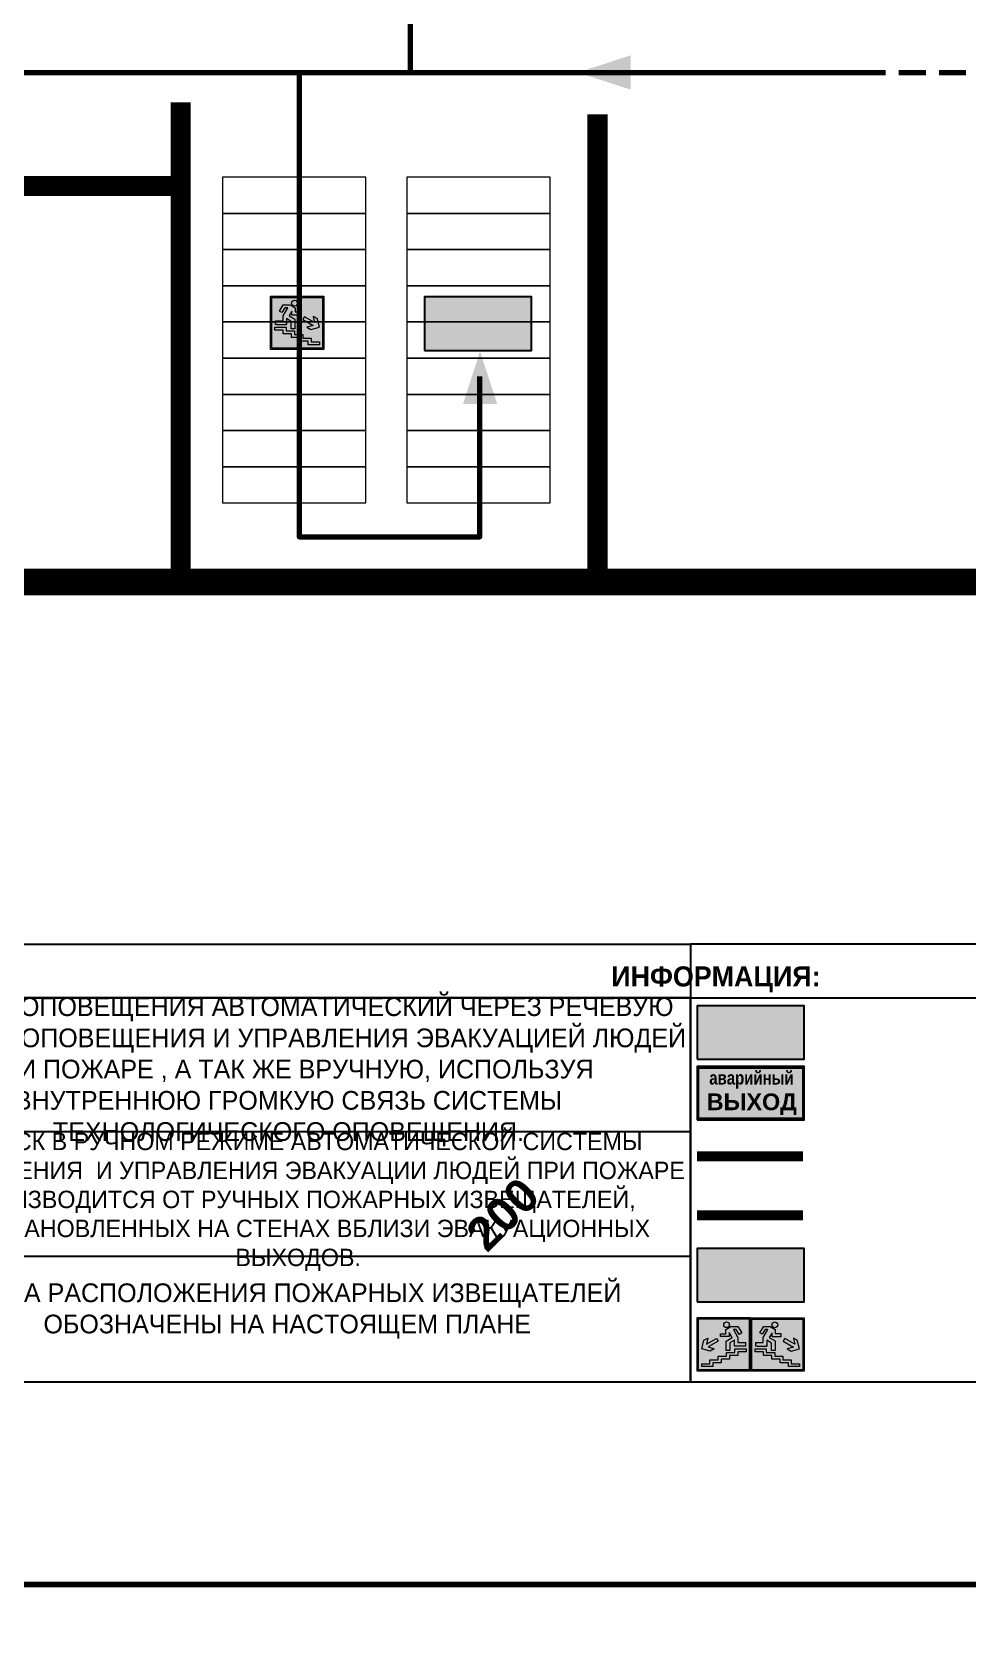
# Model space of a CAD drawing. Header units: millimetres. Extents: x 13114 to 67229, y 22859 to 38520.
# Drawn here: x 35486 to 35625.9, y 25468.7 to 25708.1 of the extents above; entities that cross this region are included whole.
import ezdxf

# ---------------------------------------------------------------- set-up
doc = ezdxf.new("R2010")
doc.units = ezdxf.units.MM
doc.linetypes.add('GOST2.303 4', pattern=[7, 5, -2, 0])
doc.linetypes.add('{ Wide Dash }', pattern=[12, 4, -2, 4, -2])
doc.layers.add('План_Штампы', color=7, linetype='Continuous')
doc.styles.add('обычный', font='arial.ttf')

# ---------------------------------------------------------------- blocks, each defined once
blk = doc.blocks.new('A$C41C009D9')
at = {"true_color": 0xffffff}
blk.add_hatch(color=7, dxfattribs=at).paths.add_polyline_path([(0, 8), (-16, 8), (-16, 0), (0, 0)])
h = blk.add_hatch(color=126)
h.dxf.hatch_style = 1
h.paths.add_polyline_path([(-15.8, 7.8), (-15.8, 0.2), (-0.2, 0.2), (-0.2, 7.8)])
at = {"color": 126}
for points in [[(-16, 0), (0, 0), (0, 8), (-16, 8)], [(-16, 0), (0, 0), (0, 8), (-16, 8)], [(-15.8, 7.8), (-0.2, 7.8), (-0.2, 0.2), (-15.8, 0.2)]]:
    blk.add_lwpolyline(points, close=True, dxfattribs=at)
at = {"color": 7, "true_color": 0xffffff, "insert": (-15.8, 7.3), "char_height": 2.5, "width": 15.5999, "attachment_point": 1, "style": 'обычный'}
blk.add_mtext('\\pi1.6133;{\\fArial|b1|i0|c204|p34;\\H0.8x;\\W0.8;аварийный\\H1.25x;\\W1;\\P\\pi1.2327;ВЫХОД}', dxfattribs=at)
blk = doc.blocks.new('A$C32E8229D')
at = {"true_color": 0xffffff}
blk.add_hatch(color=7, dxfattribs=at).paths.add_polyline_path([(0, 0), (0, -8), (16, -8), (16, 0)])
h = blk.add_hatch(color=126)
h.paths.add_polyline_path([(0.2, -0.2), (15.8, -0.2), (15.8, -7.8), (0.2, -7.8)])
h.paths.add_polyline_path([(13.49, -2.05), (12.08, -2.05), (11.37, -2.63, 0.162397), (11.29, -2.84), (11.29, -3.63), (10.35, -3.63), (10.35, -4.05), (11.68, -4.05), (11.68, -3.48), (12.26, -4.28), (11.29, -5.1), (11.29, -6.78), (11.85, -6.78), (11.85, -5.44), (12.8, -4.64), (12.8, -5.94), (14.46, -5.94), (14.46, -5.39), (13.45, -5.39), (13.45, -3.97), (12.46, -2.59), (13.15, -2.59), (13.69, -3.34), (14.18, -3)], flags=16)
h.paths.add_polyline_path([(10.74, -1.82, 1), (11.8, -1.82, 1)], flags=16)
h.paths.add_polyline_path([(9.39, -3.59), (5.99, -3.59), (6.56, -3.03), (5.91, -3.03), (5.1, -3.83), (5.91, -4.64), (6.56, -4.64), (5.99, -4.09), (9.39, -4.09)], flags=16)
h.paths.add_polyline_path([(4.29, -1.08), (1.72, -1.08), (1.72, -6.6), (4.29, -6.6)], flags=16)
at = {"color": 126}
blk.add_lwpolyline([(16, -8), (0, -8), (0, 0), (16, 0)], close=True, dxfattribs=at)
blk = doc.blocks.new('A$C7B4425F7')
at = {"true_color": 0xffffff}
blk.add_hatch(color=7, dxfattribs=at).paths.add_polyline_path([(0, 0), (-16, 0), (-16, -8), (0, -8)])
h = blk.add_hatch(color=126)
h.paths.add_polyline_path([(-0.2, -0.2), (-15.8, -0.2), (-15.8, -7.8), (-0.2, -7.8)])
h.paths.add_polyline_path([(-11.76, -2.03), (-11.76, -3.66), (-11.17, -3.66, -0.568275), (-11.17, -6.18), (-12.58, -6.18), (-12.58, -2.03)], flags=16)
h.paths.add_polyline_path([(-13.33, -4.12, -0.495768), (-13.59, -6.18), (-15.03, -6.18), (-15.03, -2.03), (-13.59, -2.03, -0.487973)], flags=16)
h.paths.add_polyline_path([(-10.25, -2.03), (-9.48, -2.03), (-9.48, -6.18), (-10.25, -6.18)], flags=16)
h.paths.add_polyline_path([(-13.84, -3.69), (-14.24, -3.69), (-14.24, -3.03), (-13.9, -3.03, -0.692621)], flags=0)
h.paths.add_polyline_path([(-9.15, -2.03), (-8.4, -2.03), (-8.04, -3.07), (-7.68, -2.03), (-6.93, -2.03), (-7.64, -4.1), (-6.93, -6.18), (-7.68, -6.18), (-8.04, -5.14), (-8.4, -6.18), (-9.15, -6.18), (-8.44, -4.1)], flags=16)
h.paths.add_polyline_path([(-11.76, -4.46), (-11.42, -4.46, -0.692621), (-11.36, -5.12), (-11.76, -5.12)], flags=0)
h.paths.add_polyline_path([(-13.9, -5.2), (-14.24, -5.2), (-14.24, -4.55), (-13.84, -4.55, -0.708038)], flags=0)
edge = h.paths.add_edge_path(flags=16)
edge.add_ellipse((-5.51, -4.08), major_axis=(0, 2.05), ratio=0.586184, start_angle=0, end_angle=360)
edge = h.paths.add_edge_path(flags=0)
edge.add_ellipse((-5.51, -4.08), major_axis=(0, 1.14), ratio=0.454828, start_angle=0, end_angle=360)
h.paths.add_polyline_path([(-4.13, -4.96, 0.377264), (-3.48, -4.52, 0.0555), (-3.16, -2.03), (-1.66, -2.03), (-1.66, -4.96), (-0.96, -4.96), (-0.96, -7.01), (-1.75, -7.01), (-1.75, -6.18), (-3.3, -6.18), (-3.3, -7.02), (-4.13, -7.02)], flags=16)
h.paths.add_polyline_path([(-2.73, -2.91), (-2.28, -2.91), (-2.28, -4.96), (-3.05, -4.96, 0.079136)], flags=0)
at = {"color": 126}
blk.add_lwpolyline([(-16, -8), (0, -8), (0, 0), (-16, 0)], close=True, dxfattribs=at)
blk = doc.blocks.new('вниз 3')
at = {"lineweight": 0, "true_color": 0xffffff}
h = blk.add_hatch(color=7, dxfattribs=at)
h.dxf.hatch_style = 1
h.paths.add_polyline_path([(40997.5, -4475.69), (40997.25, -4475.28), (40995.76, -4476.15), (40995.97, -4475.23), (40995.39, -4475.56), (40995.05, -4476.83), (40996.33, -4477.17), (40996.91, -4476.83), (40996, -4476.55)], flags=0)
h.paths.add_polyline_path([(40999.81, -4473.95), (41000.22, -4473.95), (41000.64, -4474.67), (41001.03, -4474.43), (41000.46, -4473.49), (41000.42, -4473.49), (40999.43, -4473.49), (40998.68, -4473.92), (40998.68, -4474.57), (40997.88, -4474.57), (40997.88, -4475), (40999.14, -4475), (40999.14, -4474.43), (40999.14, -4474.38), (40999.59, -4475.15), (40998.72, -4475.67), (40998.72, -4477.06), (40999.24, -4477.06), (40999.24, -4475.96), (40999.95, -4475.56), (40999.95, -4476.43), (41001.61, -4476.43), (41001.61, -4475.88), (41000.47, -4475.88), (41000.47, -4475.12)], flags=0)
h.paths.add_polyline_path([(40999.2, -4473.24, 1), (40998.35, -4473.24, 1)], flags=0)
h.paths.add_polyline_path([(41000.46, -4477.26), (41001.69, -4477.26), (41001.69, -4476.84), (41000.03, -4476.84), (41000.03, -4477.39), (40998.78, -4477.39), (40998.78, -4477.95), (40997.53, -4477.95), (40997.53, -4478.5), (40996.29, -4478.5), (40996.29, -4479.06), (40995.05, -4479.06), (40995.05, -4479.48), (40995.29, -4479.48), (40996.72, -4479.48), (40996.72, -4478.92), (40997.97, -4478.92), (40997.97, -4478.36), (40999.2, -4478.36), (40999.2, -4477.81), (41000.46, -4477.81)], flags=0)
h.paths.add_polyline_path([(41002.37, -4472.17), (40994.37, -4472.17), (40994.37, -4480.17), (41002.37, -4480.17)])
h.paths.add_polyline_path([(41002.16, -4479.96), (40994.57, -4479.96), (40994.57, -4472.37), (41002.16, -4472.37)], flags=16)
h.paths.add_polyline_path([(41001.61, -4475.88), (41001.61, -4476.43), (40999.95, -4476.43), (40999.95, -4475.56), (40999.24, -4475.96), (40999.24, -4477.06), (40998.72, -4477.06), (40998.72, -4475.67), (40999.59, -4475.15), (40999.14, -4474.38), (40999.14, -4474.43), (40999.14, -4475), (40997.88, -4475), (40997.88, -4474.57), (40998.68, -4474.57), (40998.68, -4473.92), (40999.43, -4473.49), (41000.42, -4473.49), (41000.46, -4473.49), (41001.03, -4474.43), (41000.64, -4474.67), (41000.22, -4473.95), (40999.81, -4473.95), (41000.47, -4475.12), (41000.47, -4475.88)], flags=0)
h.paths.add_polyline_path([(41001.69, -4476.84), (41001.69, -4477.26), (41000.46, -4477.26), (41000.46, -4477.81), (40999.2, -4477.81), (40999.2, -4478.36), (40997.97, -4478.36), (40997.97, -4478.92), (40996.72, -4478.92), (40996.72, -4479.48), (40995.05, -4479.48), (40995.05, -4479.06), (40996.29, -4479.06), (40996.29, -4478.5), (40997.53, -4478.5), (40997.53, -4477.95), (40998.78, -4477.95), (40998.78, -4477.39), (41000.03, -4477.39), (41000.03, -4476.84)], flags=0)
h.paths.add_polyline_path([(40998.35, -4473.24, -1), (40999.2, -4473.24, -1)], flags=0)
h.paths.add_polyline_path([(40997.5, -4475.69), (40996, -4476.55), (40996.91, -4476.83), (40996.33, -4477.17), (40995.05, -4476.83), (40995.39, -4475.56), (40995.97, -4475.23), (40995.76, -4476.15), (40997.25, -4475.28)], flags=0)
at = {"lineweight": 0}
h = blk.add_hatch(color=126, dxfattribs=at)
h.dxf.hatch_style = 1
h.paths.add_polyline_path([(41002.16, -4472.37), (40994.57, -4472.37), (40994.57, -4479.96), (41002.16, -4479.96)])
h.paths.add_polyline_path([(40995.97, -4475.23), (40995.76, -4476.15), (40997.25, -4475.28), (40997.5, -4475.69), (40996, -4476.55), (40996.91, -4476.83), (40996.33, -4477.17), (40995.05, -4476.83), (40995.39, -4475.56)], flags=16)
h.paths.add_polyline_path([(40997.88, -4474.57), (40998.68, -4474.57), (40998.68, -4473.92), (40999.43, -4473.49), (41000.42, -4473.49), (41000.46, -4473.49), (41001.03, -4474.43), (41000.64, -4474.67), (41000.22, -4473.95), (40999.81, -4473.95), (41000.47, -4475.12), (41000.47, -4475.88), (41001.61, -4475.88), (41001.61, -4476.43), (40999.95, -4476.43), (40999.95, -4475.56), (40999.24, -4475.96), (40999.24, -4477.06), (40998.72, -4477.06), (40998.72, -4475.67), (40999.59, -4475.15), (40999.14, -4474.38), (40999.14, -4474.43), (40999.14, -4475), (40997.88, -4475)], flags=16)
h.paths.add_polyline_path([(40998.35, -4473.24, -1), (40999.2, -4473.24, -1)], flags=16)
h.paths.add_polyline_path([(40997.53, -4477.95), (40998.78, -4477.95), (40998.78, -4477.39), (41000.03, -4477.39), (41000.03, -4476.84), (41001.69, -4476.84), (41001.69, -4477.26), (41000.46, -4477.26), (41000.46, -4477.81), (40999.2, -4477.81), (40999.2, -4478.36), (40997.97, -4478.36), (40997.97, -4478.92), (40996.72, -4478.92), (40996.72, -4479.48), (40995.05, -4479.48), (40995.05, -4479.06), (40996.29, -4479.06), (40996.29, -4478.5), (40997.53, -4478.5)], flags=16)
at = {"lineweight": 0, "true_color": 0xffffff}
h = blk.add_hatch(color=7, dxfattribs=at)
h.dxf.hatch_style = 1
h.paths.add_polyline_path([(40999.2, -4473.24, 1), (40998.35, -4473.24, 1)])
h.paths.add_polyline_path([(40999.81, -4473.95), (41000.22, -4473.95), (41000.64, -4474.67), (41001.03, -4474.43), (41000.46, -4473.49), (41000.42, -4473.49), (40999.43, -4473.49), (40998.68, -4473.92), (40998.68, -4474.57), (40997.88, -4474.57), (40997.88, -4475), (40999.14, -4475), (40999.14, -4474.43), (40999.14, -4474.38), (40999.59, -4475.15), (40998.72, -4475.67), (40998.72, -4477.06), (40999.24, -4477.06), (40999.24, -4475.96), (40999.95, -4475.56), (40999.95, -4476.43), (41001.61, -4476.43), (41001.61, -4475.88), (41000.47, -4475.88), (41000.47, -4475.12)])
h.paths.add_polyline_path([(40999.2, -4477.81), (41000.46, -4477.81), (41000.46, -4477.26), (41001.69, -4477.26), (41001.69, -4476.84), (41000.03, -4476.84), (41000.03, -4477.39), (40998.78, -4477.39), (40998.78, -4477.95), (40997.53, -4477.95), (40997.53, -4478.5), (40996.29, -4478.5), (40996.29, -4479.06), (40995.05, -4479.06), (40995.05, -4479.48), (40995.29, -4479.48), (40996.72, -4479.48), (40996.72, -4478.92), (40997.97, -4478.92), (40997.97, -4478.36), (40999.2, -4478.36)])
h.paths.add_polyline_path([(40997.5, -4475.69), (40997.25, -4475.28), (40995.76, -4476.15), (40995.97, -4475.23), (40995.39, -4475.56), (40995.05, -4476.83), (40996.33, -4477.17), (40996.91, -4476.83), (40996, -4476.55)])
at = {"color": 126, "lineweight": 0}
for points in [[(40994.37, -4472.17), (41002.37, -4472.17), (41002.37, -4480.17), (40994.37, -4480.17)], [(40994.57, -4472.37), (41002.16, -4472.37), (41002.16, -4479.96), (40994.57, -4479.96)]]:
    blk.add_lwpolyline(points, close=True, dxfattribs=at)
for points in [[(40999.14, -4474.43), (40999.14, -4475), (40997.88, -4475), (40997.88, -4474.57), (40998.68, -4474.57), (40998.68, -4473.92), (40999.43, -4473.49), (41000.42, -4473.49), (41000.46, -4473.49), (41001.03, -4474.43), (41000.64, -4474.67), (41000.22, -4473.95), (40999.81, -4473.95), (41000.47, -4475.12), (41000.47, -4475.88), (41001.61, -4475.88), (41001.61, -4476.43), (40999.95, -4476.43), (40999.95, -4475.56), (40999.24, -4475.96), (40999.24, -4477.06), (40998.72, -4477.06), (40998.72, -4475.67), (40999.59, -4475.15), (40999.14, -4474.38), (40999.14, -4474.43)], [(40995.05, -4476.83), (40995.39, -4475.56), (40995.97, -4475.23), (40995.76, -4476.15), (40997.25, -4475.28), (40997.5, -4475.69), (40996, -4476.55), (40996.91, -4476.83), (40996.33, -4477.17), (40995.05, -4476.83)], [(40995.29, -4479.48), (40995.05, -4479.48), (40995.05, -4479.06), (40996.29, -4479.06), (40996.29, -4478.5), (40997.53, -4478.5), (40997.53, -4477.95), (40998.78, -4477.95), (40998.78, -4477.39), (41000.03, -4477.39), (41000.03, -4476.84), (41001.69, -4476.84), (41001.69, -4477.26), (41000.46, -4477.26), (41000.46, -4477.81), (40999.2, -4477.81), (40999.2, -4478.36), (40997.97, -4478.36), (40997.97, -4478.92), (40996.72, -4478.92), (40996.72, -4479.48), (40995.05, -4479.48)]]:
    blk.add_lwpolyline(points, dxfattribs=at)
blk.add_circle((40998.77, -4473.24), 0.426, dxfattribs=at)
blk = doc.blocks.new('вниз')
at = {"lineweight": 0, "true_color": 0xffffff}
h = blk.add_hatch(color=7, dxfattribs=at)
h.dxf.hatch_style = 1
h.paths.add_polyline_path([(40994.51, -4472.22), (40986.51, -4472.22), (40986.51, -4480.22), (40994.51, -4480.22)])
h.paths.add_polyline_path([(40994.31, -4472.42), (40994.31, -4480.01), (40986.71, -4480.01), (40986.71, -4472.42)], flags=16)
h.paths.add_polyline_path([(40988.43, -4473.53), (40989.43, -4473.53), (40990.19, -4473.96), (40990.19, -4474.6), (40991, -4474.6), (40991, -4475.06), (40989.73, -4475.06), (40989.73, -4474.46), (40989.3, -4475.18), (40990.17, -4475.7), (40990.17, -4477.11), (40989.63, -4477.11), (40989.63, -4476.01), (40988.94, -4475.59), (40988.94, -4476.46), (40988.94, -4476.46), (40987.47, -4476.46), (40987.26, -4476.46), (40987.26, -4475.92), (40988.4, -4475.92), (40988.4, -4475.2), (40989.1, -4473.99), (40988.66, -4473.99), (40988.24, -4474.7), (40987.86, -4474.47), (40988.41, -4473.56)], flags=0)
h.paths.add_polyline_path([(40990.55, -4473.29, -1), (40989.69, -4473.29, -1)], flags=0)
h.paths.add_polyline_path([(40988.85, -4476.89), (40988.85, -4477.43), (40990.1, -4477.43), (40990.1, -4477.99), (40991.34, -4477.99), (40991.34, -4478.54), (40992.59, -4478.54), (40992.59, -4479.09), (40993.83, -4479.09), (40993.83, -4479.52), (40992.17, -4479.52), (40992.17, -4478.97), (40990.91, -4478.97), (40990.91, -4478.41), (40989.68, -4478.41), (40989.68, -4477.86), (40988.43, -4477.86), (40988.43, -4477.31), (40987.6, -4477.31), (40987.18, -4477.31), (40987.18, -4476.89)], flags=0)
h.paths.add_polyline_path([(40991.61, -4475.33), (40993.12, -4476.2), (40992.9, -4475.27), (40993.48, -4475.6), (40993.83, -4476.88), (40992.56, -4477.22), (40991.97, -4476.88), (40992.9, -4476.61), (40991.38, -4475.74), (40991.58, -4475.39)], flags=0)
h.paths.add_polyline_path([(40990.19, -4473.96), (40989.43, -4473.53), (40988.43, -4473.53), (40988.41, -4473.56), (40987.86, -4474.47), (40988.24, -4474.7), (40988.66, -4473.99), (40989.1, -4473.99), (40988.4, -4475.2), (40988.4, -4475.92), (40987.26, -4475.92), (40987.26, -4476.46), (40987.47, -4476.46), (40988.94, -4476.46), (40988.94, -4476.27), (40988.94, -4475.59), (40989.63, -4476.01), (40989.63, -4477.11), (40990.17, -4477.11), (40990.17, -4475.7), (40989.3, -4475.18), (40989.73, -4474.46), (40989.73, -4475.06), (40991, -4475.06), (40991, -4474.6), (40990.19, -4474.6)], flags=0)
h.paths.add_polyline_path([(40990.55, -4473.29, 1), (40989.69, -4473.29, 1)], flags=0)
h.paths.add_polyline_path([(40991.61, -4475.33), (40991.58, -4475.39), (40991.38, -4475.74), (40992.9, -4476.61), (40991.97, -4476.88), (40992.56, -4477.22), (40993.83, -4476.88), (40993.48, -4475.6), (40992.9, -4475.27), (40993.12, -4476.2)], flags=0)
h.paths.add_polyline_path([(40990.1, -4477.43), (40988.85, -4477.43), (40988.85, -4476.89), (40987.18, -4476.89), (40987.18, -4477.31), (40987.6, -4477.31), (40988.43, -4477.31), (40988.43, -4477.86), (40989.68, -4477.86), (40989.68, -4478.41), (40990.91, -4478.41), (40990.91, -4478.97), (40992.17, -4478.97), (40992.17, -4479.52), (40993.83, -4479.52), (40993.83, -4479.09), (40992.59, -4479.09), (40992.59, -4478.54), (40991.34, -4478.54), (40991.34, -4477.99), (40990.1, -4477.99)], flags=0)
at = {"lineweight": 0}
h = blk.add_hatch(color=126, dxfattribs=at)
h.dxf.hatch_style = 1
h.paths.add_polyline_path([(40994.31, -4472.42), (40986.71, -4472.42), (40986.71, -4480.01), (40994.31, -4480.01)])
h.paths.add_polyline_path([(40988.43, -4473.53), (40989.43, -4473.53), (40990.19, -4473.96), (40990.19, -4474.6), (40991, -4474.6), (40991, -4475.06), (40989.73, -4475.06), (40989.73, -4474.46), (40989.3, -4475.18), (40990.17, -4475.7), (40990.17, -4477.11), (40989.63, -4477.11), (40989.63, -4476.01), (40988.94, -4475.59), (40988.94, -4476.46), (40988.94, -4476.46), (40987.47, -4476.46), (40987.26, -4476.46), (40987.26, -4475.92), (40988.4, -4475.92), (40988.4, -4475.2), (40989.1, -4473.99), (40988.66, -4473.99), (40988.24, -4474.7), (40987.86, -4474.47), (40988.41, -4473.56)], flags=16)
h.paths.add_polyline_path([(40990.55, -4473.29, -1), (40989.69, -4473.29, -1)], flags=16)
h.paths.add_polyline_path([(40988.85, -4476.89), (40988.85, -4477.43), (40990.1, -4477.43), (40990.1, -4477.99), (40991.34, -4477.99), (40991.34, -4478.54), (40992.59, -4478.54), (40992.59, -4479.09), (40993.83, -4479.09), (40993.83, -4479.52), (40992.17, -4479.52), (40992.17, -4478.97), (40990.91, -4478.97), (40990.91, -4478.41), (40989.68, -4478.41), (40989.68, -4477.86), (40988.43, -4477.86), (40988.43, -4477.31), (40987.6, -4477.31), (40987.18, -4477.31), (40987.18, -4476.89)], flags=16)
h.paths.add_polyline_path([(40991.61, -4475.33), (40993.12, -4476.2), (40992.9, -4475.27), (40993.48, -4475.6), (40993.83, -4476.88), (40992.56, -4477.22), (40991.97, -4476.88), (40992.9, -4476.61), (40991.38, -4475.74), (40991.58, -4475.39)], flags=16)
at = {"lineweight": 0, "true_color": 0xffffff}
h = blk.add_hatch(color=7, dxfattribs=at)
h.dxf.hatch_style = 1
h.paths.add_polyline_path([(40989.73, -4474.46), (40989.73, -4475.06), (40991, -4475.06), (40991, -4474.6), (40990.19, -4474.6), (40990.19, -4473.96), (40989.43, -4473.53), (40988.43, -4473.53), (40988.41, -4473.56), (40987.86, -4474.47), (40988.24, -4474.7), (40988.66, -4473.99), (40989.1, -4473.99), (40988.4, -4475.2), (40988.4, -4475.92), (40987.26, -4475.92), (40987.26, -4476.46), (40987.47, -4476.46), (40988.94, -4476.46), (40988.94, -4475.59), (40989.63, -4476.01), (40989.63, -4477.11), (40990.17, -4477.11), (40990.17, -4475.7), (40989.3, -4475.18)])
h.paths.add_polyline_path([(40989.69, -4473.29, 1), (40990.55, -4473.29, 1)])
h.paths.add_polyline_path([(40991.61, -4475.33), (40991.58, -4475.39), (40991.38, -4475.74), (40992.9, -4476.61), (40991.97, -4476.88), (40992.56, -4477.22), (40993.83, -4476.88), (40993.48, -4475.6), (40992.9, -4475.27), (40993.12, -4476.2)])
h.paths.add_polyline_path([(40990.1, -4477.43), (40988.85, -4477.43), (40988.85, -4476.89), (40987.18, -4476.89), (40987.18, -4477.31), (40987.6, -4477.31), (40988.43, -4477.31), (40988.43, -4477.86), (40989.68, -4477.86), (40989.68, -4478.41), (40990.91, -4478.41), (40990.91, -4478.97), (40992.17, -4478.97), (40992.17, -4479.52), (40993.83, -4479.52), (40993.83, -4479.09), (40992.59, -4479.09), (40992.59, -4478.54), (40991.34, -4478.54), (40991.34, -4477.99), (40990.1, -4477.99)])
at = {"color": 126, "lineweight": 0}
for points in [[(40986.51, -4472.22), (40994.51, -4472.22), (40994.51, -4480.22), (40986.51, -4480.22)], [(40986.71, -4472.42), (40994.31, -4472.42), (40994.31, -4480.01), (40986.71, -4480.01)]]:
    blk.add_lwpolyline(points, close=True, dxfattribs=at)
for points in [[(40987.47, -4476.46), (40987.26, -4476.46), (40987.26, -4475.92), (40988.4, -4475.92), (40988.4, -4475.2), (40989.1, -4473.99), (40988.66, -4473.99), (40988.24, -4474.7), (40987.86, -4474.47), (40988.41, -4473.56), (40988.43, -4473.53), (40989.43, -4473.53), (40990.19, -4473.96), (40990.19, -4474.6), (40991, -4474.6), (40991, -4475.06), (40989.73, -4475.06), (40989.73, -4474.46), (40989.3, -4475.18), (40990.17, -4475.7), (40990.17, -4477.11), (40989.63, -4477.11), (40989.63, -4476.01), (40988.94, -4475.59), (40988.94, -4476.46)], [(40987.6, -4477.31), (40987.18, -4477.31), (40987.18, -4476.89), (40988.85, -4476.89), (40988.85, -4477.43), (40990.1, -4477.43), (40990.1, -4477.99), (40991.34, -4477.99), (40991.34, -4478.54), (40992.59, -4478.54), (40992.59, -4479.09), (40993.83, -4479.09), (40993.83, -4479.52), (40992.17, -4479.52), (40992.17, -4478.97), (40990.91, -4478.97), (40990.91, -4478.41), (40989.68, -4478.41), (40989.68, -4477.86), (40988.43, -4477.86), (40988.43, -4477.31), (40987.6, -4477.31)], [(40987.47, -4476.46), (40988.94, -4476.46), (40988.94, -4476.27)], [(40991.58, -4475.39), (40991.38, -4475.74), (40992.9, -4476.61), (40991.97, -4476.88), (40992.56, -4477.22), (40993.83, -4476.88), (40993.48, -4475.6), (40992.9, -4475.27), (40993.12, -4476.2), (40991.61, -4475.33), (40991.58, -4475.39)]]:
    blk.add_lwpolyline(points, dxfattribs=at)
blk.add_circle((40990.12, -4473.29), 0.432, dxfattribs=at)

msp = doc.modelspace()

# ---------------------------------------------------------------- linework, layer by layer
at = {"color": 6, "lineweight": 100}
for points in [[(35149.77, 25476.07), (35749.77, 25476.07), (35749.77, 25871.07), (35149.77, 25871.07)], [(35149.77, 25081.07), (35749.77, 25081.07), (35749.77, 25476.07), (35149.77, 25476.07)]]:
    msp.add_lwpolyline(points, close=True, dxfattribs=at)
at = {"color": 126, "lineweight": 100, "true_color": 0x008754}
for points in [[(35542.52, 25702.04), (35542.52, 25735.21)], [(35200.42, 25656.52), (35200.42, 25632.13), (35229, 25632.13), (35229, 25702.04), (35609.54, 25702.04)], [(35525.88, 25702.04), (35525.88, 25632.63), (35552.89, 25632.63), (35552.89, 25656.61)]]:
    msp.add_lwpolyline(points, dxfattribs=at)
at = {"color": 126, "linetype": '{ Wide Dash }', "lineweight": 100, "true_color": 0x008754}
msp.add_lwpolyline([(35609.54, 25702.04), (35704.18, 25702.04), (35704.18, 25611.11), (35639.33, 25611.11)], dxfattribs=at)
at = {"lineweight": 0}
for points, const_width in [([(35455.93, 25685.07), (35508.16, 25685.07), (35508.16, 25697.6)], 3), ([(35570.48, 25695.81), (35570.48, 25625.9)], 3), ([(35508.16, 25685.28), (35508.16, 25625.9)], 3), ([(35697.19, 25625.9), (35252.68, 25625.9)], 4)]:
    msp.add_lwpolyline(points, dxfattribs=dict(at, const_width=const_width))
for points in [[(35514.42, 25680.98), (35535.83, 25680.98), (35535.83, 25686.39), (35514.42, 25686.39)], [(35541.98, 25680.98), (35563.39, 25680.98), (35563.39, 25686.39), (35541.98, 25686.39)], [(35514.42, 25675.57), (35535.83, 25675.57), (35535.83, 25680.98), (35514.42, 25680.98)], [(35541.98, 25675.57), (35563.39, 25675.57), (35563.39, 25680.98), (35541.98, 25680.98)], [(35514.42, 25670.16), (35535.83, 25670.16), (35535.83, 25675.57), (35514.42, 25675.57)], [(35541.98, 25670.16), (35563.39, 25670.16), (35563.39, 25675.57), (35541.98, 25675.57)], [(35514.42, 25664.75), (35535.83, 25664.75), (35535.83, 25670.16), (35514.42, 25670.16)], [(35541.98, 25664.75), (35563.39, 25664.75), (35563.39, 25670.16), (35541.98, 25670.16)], [(35514.42, 25659.34), (35535.83, 25659.34), (35535.83, 25664.75), (35514.42, 25664.75)], [(35541.98, 25659.34), (35563.39, 25659.34), (35563.39, 25664.75), (35541.98, 25664.75)], [(35514.42, 25653.93), (35535.83, 25653.93), (35535.83, 25659.34), (35514.42, 25659.34)], [(35541.98, 25653.93), (35563.39, 25653.93), (35563.39, 25659.34), (35541.98, 25659.34)], [(35514.42, 25648.52), (35535.83, 25648.52), (35535.83, 25653.93), (35514.42, 25653.93)], [(35541.98, 25648.52), (35563.39, 25648.52), (35563.39, 25653.93), (35541.98, 25653.93)], [(35514.42, 25643.11), (35535.83, 25643.11), (35535.83, 25648.52), (35514.42, 25648.52)], [(35541.98, 25643.11), (35563.39, 25643.11), (35563.39, 25648.52), (35541.98, 25648.52)], [(35514.42, 25637.7), (35535.83, 25637.7), (35535.83, 25643.11), (35514.42, 25643.11)], [(35541.98, 25637.7), (35563.39, 25637.7), (35563.39, 25643.11), (35541.98, 25643.11)]]:
    msp.add_lwpolyline(points, close=True, dxfattribs=at)
for points in [[(35462.67, 25571.77), (35584.39, 25571.77), (35584.39, 25506.32), (35462.67, 25506.32)], [(35462.67, 25571.77), (35584.39, 25571.77), (35584.39, 25563.72), (35462.67, 25563.72)], [(35584.39, 25563.72), (35728.15, 25563.72), (35728.15, 25571.77), (35584.39, 25571.77)], [(35462.67, 25563.72), (35584.39, 25563.72), (35584.39, 25543.73), (35462.67, 25543.73)], [(35584.39, 25563.72), (35728.15, 25563.72), (35728.15, 25506.32), (35584.39, 25506.32)], [(35584.39, 25543.73), (35462.67, 25543.73), (35462.67, 25525.15), (35584.39, 25525.15)]]:
    msp.add_lwpolyline(points, close=True)
at = {"color": 126, "lineweight": 80, "true_color": 0x008754, "const_width": 1.5}
msp.add_lwpolyline([(35601.17, 25540.04), (35585.37, 25540.04)], dxfattribs=at)
at = {"color": 126, "linetype": 'GOST2.303 4', "lineweight": 80, "true_color": 0x008754, "const_width": 1.5}
msp.add_lwpolyline([(35601.17, 25531.24), (35585.37, 25531.24)], dxfattribs=at)
at = {"layer": 'План_Штампы', "color": 126, "true_color": 0x008754}
for points in [[(35575.45, 25704.62), (35575.44, 25699.48), (35567.56, 25702.03)], [(35555.51, 25652.47), (35550.38, 25652.48), (35552.92, 25660.36)]]:
    msp.add_solid(points, dxfattribs=at)

# ---------------------------------------------------------------- block references
at = {"color": 126, "true_color": 0x008754}
for name, p in [('вниз', (-5464.92, 30140.85)), ('вниз 3', (-5409, 29988.11)), ('вниз', (-5393.14, 29988.15)), ('вниз', (-5393.14, 29988.15))]:
    msp.add_blockref(name, p, dxfattribs=at)
msp.add_blockref('A$C41C009D9', (35601.37, 25545.48))
at = {"layer": 'План_Штампы'}
for p in [(35560.63, 25668.5), (35601.37, 25562.55)]:
    msp.add_blockref('A$C7B4425F7', p, dxfattribs=at)
at = {"layer": 'План_Штампы', "color": 126, "true_color": 0x008754, "xscale": -1}
msp.add_blockref('A$C32E8229D', (35601.37, 25526.29), dxfattribs=at)

# ---------------------------------------------------------------- texts
at = {"lineweight": 0, "attachment_point": 5, "style": 'обычный'}
for s, insert, char_height, width in [('{\\fProxima Nova Rg|b1|i0|c204|p2;ИНФОРМАЦИЯ:\\H1.1997x; }', (35588.18, 25566.5), 3, 175.1736), ('{\\fProxima Nova Rg|b0|i0|c204|p2;СПОСОБ ОПОВЕЩЕНИЯ АВТОМАТИЧЕСКИЙ ЧЕРЕЗ РЕЧЕВУЮ СИСТЕМУ ОПОВЕЩЕНИЯ И УПРАВЛЕНИЯ ЭВАКУАЦИЕЙ ЛЮДЕЙ ПРИ ПОЖАРЕ , А ТАК ЖЕ ВРУЧНУЮ, ИСПОЛЬЗУЯ ВНУТРЕННЮЮ ГРОМКУЮ СВЯЗЬ СИСТЕМЫ ТЕХНОЛОГИЧЕСКОГО ОПОВЕЩЕНИЯ.}', (35524.29, 25552.68), 2.8, 118.5618), ('{\\fProxima Nova Rg|b0|i0|c204|p2;\\P\\pt7.8;ЗАПУСК В РУЧНОМ РЕЖИМЕ АВТОМАТИЧЕСКОЙ СИСТЕМЫ ОПОВЕЩЕНИЯ  И УПРАВЛЕНИЯ ЭВАКУАЦИИ ЛЮДЕЙ ПРИ ПОЖАРЕ ПРОИЗВОДИТСЯ ОТ РУЧНЫХ ПОЖАРНЫХ ИЗВЕЩАТЕЛЕЙ, УСТАНАНОВЛЕННЫХ НА СТЕНАХ ВБЛИЗИ ЭВАКУАЦИОННЫХ ВЫХОДОВ. }', (35525.74, 25535.4), 2.6, 121.7868), ('\\pt8.4;{\\fProxima Nova Rg|b0|i0|c204|p2;\\PМЕСТА РАСПОЛОЖЕНИЯ ПОЖАРНЫХ ИЗВЕЩАТЕЛЕЙ ОБОЗНАЧЕНЫ НА НАСТОЯЩЕМ ПЛАНЕ}', (35524.1, 25519.25), 2.8, 118.5618)]:
    msp.add_mtext(s, dxfattribs=dict(at, insert=insert, char_height=char_height, width=width))
at = {"color": 9, "lineweight": 0, "true_color": 0xc8c8c7, "insert": (35550.42, 25529.06), "char_height": 5, "attachment_point": 1, "rotation": 45, "style": 'обычный'}
msp.add_mtext_dynamic_manual_height_columns('{\\fArial|b1|i0|c204|p34;\\C254;\\c15263976;200}', width=20.2737, gutter_width=12.5, heights=[0], dxfattribs=at)

doc.saveas('drawing.dxf')
